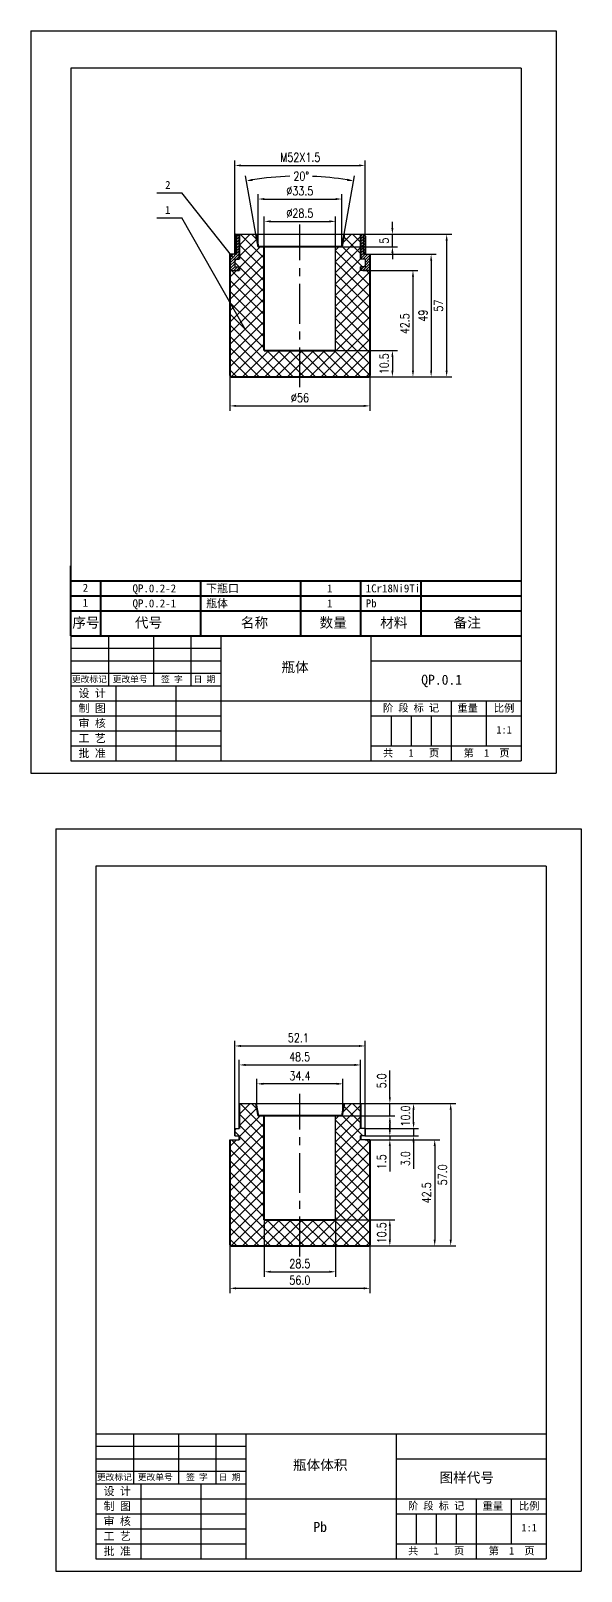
# Model space of a CAD drawing. Extents: x -23172 to -18855, y 7404 to 10591.
# Drawn here: x -22246 to -22026, y 9120 to 9737 of the extents above; entities that cross this region are included whole.
import ezdxf
from ezdxf.enums import TextEntityAlignment as Align

# ---------------------------------------------------------------- set-up
doc = ezdxf.new("R2010")
doc.units = 0
doc.header["$LTSCALE"] = 10
doc.linetypes.add('CENTER', pattern=[50.8, 31.75, -6.35, 6.35, -6.35])
doc.layers.get('DEFPOINTS').update_dxf_attribs({"linetype": 'CONTINUOUS'})
for name, color, linetype in [('3中心线层', 1, 'CENTER'), ('5剖面线层', 2, 'CONTINUOUS'), ('7标注层', 4, 'CONTINUOUS'), ('CONT', 3, 'CONTINUOUS'), ('TEXT', 1, 'CONTINUOUS')]:
    doc.layers.add(name, color=color, linetype=linetype)
doc.layers.add('YELLOW', color=2, linetype='CONTINUOUS', lineweight=40)
doc.styles.add('CHINA1', font='')
doc.styles.add('PC_TEXTSTYLE', font='txt.shx', dxfattribs={"width": 0.8, "bigfont": 'hzfs.shx'})
doc.styles.get('CHINA1').set_extended_font_data('SimSun')
doc.dimstyles.new('TH_GBDIM', dxfattribs={"dimtxt": 3.5, "dimasz": 2.5, "dimexe": 2, "dimexo": 0, "dimgap": 1.5, "dimtad": 1, "dimdec": 1, "dimzin": 0, "dimdsep": 46, "dimtxsty": 'PC_TEXTSTYLE', "dimcen": 2.5, "dimadec": 0, "dimazin": 0, "dimtfac": 0.714286, "dimtdec": 4, "dimtmove": 0, "dimatfit": 3, "dimfxl": 1, "dimtolj": 1, "dimtzin": 0, "dimarcsym": 0})
pattern_1 = [(225, (137.5224, 21.8217), (0.561266008, -0.561266008), [])]

# ---------------------------------------------------------------- blocks, each defined once
blk = doc.blocks.new('*D47')
at = {"layer": '7标注层', "color": 0, "lineweight": -2, "ltscale": 0.5}
for p, q in [((-22164.66, 9648.94), (-22164.66, 9684.7)), ((-22162.16, 9682.7), (-22115.06, 9682.7)), ((-22112.56, 9648.94), (-22112.56, 9684.7))]:
    blk.add_line(p, q, dxfattribs=at)
at = {"layer": '7标注层', "color": 0, "lineweight": -3, "ltscale": 0.5}
for points in [[(-22162.16, 9683.11), (-22162.16, 9682.28), (-22164.66, 9682.7)], [(-22115.06, 9683.11), (-22115.06, 9682.28), (-22112.56, 9682.7)]]:
    blk.add_solid(points, dxfattribs=at)
at = {"layer": 'DEFPOINTS', "color": 0, "lineweight": -3, "ltscale": 0.5}
for p in [(-22112.56, 9682.7), (-22164.66, 9648.94), (-22112.56, 9648.94)]:
    blk.add_point(p, dxfattribs=at)
at = {"layer": '7标注层', "color": 0, "lineweight": -3, "ltscale": 0.5, "insert": (-22138.47, 9685.95), "char_height": 3.5, "attachment_point": 5, "style": 'PC_TEXTSTYLE'}
blk.add_mtext('\\A1;M52X1.5{}{}', dxfattribs=at)
blk = doc.blocks.new('*D70')
at = {"layer": '7标注层', "color": 0, "lineweight": -2, "ltscale": 0.5}
for p, q in [((-22162.86, 9305.79), (-22162.86, 9324.91)), ((-22160.36, 9322.91), (-22116.86, 9322.91)), ((-22114.36, 9305.79), (-22114.36, 9324.91))]:
    blk.add_line(p, q, dxfattribs=at)
at = {"layer": '7标注层', "color": 0, "lineweight": -3, "ltscale": 0.5}
for points in [[(-22160.36, 9323.33), (-22160.36, 9322.49), (-22162.86, 9322.91)], [(-22116.86, 9323.33), (-22116.86, 9322.49), (-22114.36, 9322.91)]]:
    blk.add_solid(points, dxfattribs=at)
at = {"layer": 'DEFPOINTS', "color": 0, "lineweight": -3, "ltscale": 0.5}
for p in [(-22114.36, 9322.91), (-22162.86, 9305.79), (-22114.36, 9305.79)]:
    blk.add_point(p, dxfattribs=at)
at = {"layer": '7标注层', "color": 0, "lineweight": -3, "ltscale": 0.5, "insert": (-22138.73, 9326.16), "char_height": 3.5, "attachment_point": 5, "style": 'PC_TEXTSTYLE'}
blk.add_mtext('\\A1;48.5', dxfattribs=at)
blk = doc.blocks.new('*D71')
at = {"layer": '7标注层', "color": 0, "lineweight": -2, "ltscale": 0.5}
for p, q in [((-22164.66, 9294.49), (-22164.66, 9332.5)), ((-22162.16, 9330.5), (-22115.06, 9330.5)), ((-22112.56, 9294.49), (-22112.56, 9332.5))]:
    blk.add_line(p, q, dxfattribs=at)
at = {"layer": '7标注层', "color": 0, "lineweight": -3, "ltscale": 0.5}
for points in [[(-22162.16, 9330.92), (-22162.16, 9330.08), (-22164.66, 9330.5)], [(-22115.06, 9330.92), (-22115.06, 9330.08), (-22112.56, 9330.5)]]:
    blk.add_solid(points, dxfattribs=at)
at = {"layer": 'DEFPOINTS', "color": 0, "lineweight": -3, "ltscale": 0.5}
for p in [(-22112.56, 9330.5), (-22164.66, 9294.49), (-22112.56, 9294.49)]:
    blk.add_point(p, dxfattribs=at)
at = {"layer": '7标注层', "color": 0, "lineweight": -3, "ltscale": 0.5, "insert": (-22139.25, 9333.75), "char_height": 3.5, "attachment_point": 5, "style": 'PC_TEXTSTYLE'}
blk.add_mtext('\\A1;52.1', dxfattribs=at)
blk = doc.blocks.new('*D72')
at = {"layer": '7标注层', "color": 0, "lineweight": -2, "ltscale": 0.5}
for p, q in [((-22166.61, 9250.99), (-22166.61, 9231.56)), ((-22110.61, 9251.15), (-22110.61, 9231.56)), ((-22164.11, 9233.56), (-22113.11, 9233.56))]:
    blk.add_line(p, q, dxfattribs=at)
at = {"layer": '7标注层', "color": 0, "lineweight": -3, "ltscale": 0.5}
for points in [[(-22164.11, 9233.98), (-22164.11, 9233.14), (-22166.61, 9233.56)], [(-22113.11, 9233.98), (-22113.11, 9233.14), (-22110.61, 9233.56)]]:
    blk.add_solid(points, dxfattribs=at)
at = {"layer": 'DEFPOINTS', "color": 0, "lineweight": -3, "ltscale": 0.5}
for p in [(-22166.61, 9250.99), (-22110.61, 9251.15), (-22110.61, 9233.56)]:
    blk.add_point(p, dxfattribs=at)
at = {"layer": '7标注层', "color": 0, "lineweight": -3, "ltscale": 0.5, "insert": (-22138.61, 9236.81), "char_height": 3.5, "attachment_point": 5, "style": 'PC_TEXTSTYLE'}
blk.add_mtext('\\A1;56.0', dxfattribs=at)
blk = doc.blocks.new('*D73')
at = {"layer": '7标注层', "color": 0, "lineweight": -2, "ltscale": 0.5}
for p, q in [((-22152.86, 9261.97), (-22152.86, 9238.18)), ((-22124.36, 9261.97), (-22124.36, 9238.18)), ((-22150.36, 9240.18), (-22126.86, 9240.18))]:
    blk.add_line(p, q, dxfattribs=at)
at = {"layer": '7标注层', "color": 0, "lineweight": -3, "ltscale": 0.5}
for points in [[(-22150.36, 9240.59), (-22150.36, 9239.76), (-22152.86, 9240.18)], [(-22126.86, 9240.59), (-22126.86, 9239.76), (-22124.36, 9240.18)]]:
    blk.add_solid(points, dxfattribs=at)
at = {"layer": 'DEFPOINTS', "color": 0, "lineweight": -3, "ltscale": 0.5}
for p in [(-22152.86, 9261.97), (-22124.36, 9261.97), (-22124.36, 9240.18)]:
    blk.add_point(p, dxfattribs=at)
at = {"layer": '7标注层', "color": 0, "lineweight": -3, "ltscale": 0.5, "insert": (-22138.61, 9243.43), "char_height": 3.5, "attachment_point": 5, "style": 'PC_TEXTSTYLE'}
blk.add_mtext('\\A1;28.5', dxfattribs=at)
blk = doc.blocks.new('*D74')
at = {"layer": '7标注层', "color": 0, "lineweight": -2, "ltscale": 0.5}
for p, q in [((-22117.55, 9307.49), (-22076.34, 9307.49)), ((-22078.34, 9304.99), (-22078.34, 9252.99)), ((-22117.55, 9250.49), (-22076.34, 9250.49))]:
    blk.add_line(p, q, dxfattribs=at)
at = {"layer": '7标注层', "color": 0, "lineweight": -3, "ltscale": 0.5}
for points in [[(-22078.75, 9304.99), (-22077.92, 9304.99), (-22078.34, 9307.49)], [(-22078.75, 9252.99), (-22077.92, 9252.99), (-22078.34, 9250.49)]]:
    blk.add_solid(points, dxfattribs=at)
at = {"layer": 'DEFPOINTS', "color": 0, "lineweight": -3, "ltscale": 0.5}
for p in [(-22117.55, 9307.49), (-22117.55, 9250.49), (-22078.34, 9250.49)]:
    blk.add_point(p, dxfattribs=at)
at = {"layer": '7标注层', "color": 0, "lineweight": -3, "ltscale": 0.5, "insert": (-22081.59, 9278.99), "char_height": 3.5, "attachment_point": 5, "rotation": 90, "style": 'PC_TEXTSTYLE'}
blk.add_mtext('\\A1;57.0', dxfattribs=at)
blk = doc.blocks.new('*D75')
at = {"layer": '7标注层', "color": 0, "lineweight": -2, "ltscale": 0.5}
for p, q in [((-22112.49, 9292.99), (-22082.72, 9292.99)), ((-22084.72, 9290.49), (-22084.72, 9252.99)), ((-22112.18, 9250.49), (-22082.72, 9250.49))]:
    blk.add_line(p, q, dxfattribs=at)
at = {"layer": '7标注层', "color": 0, "lineweight": -3, "ltscale": 0.5}
for points in [[(-22085.14, 9290.49), (-22084.3, 9290.49), (-22084.72, 9292.99)], [(-22085.14, 9252.99), (-22084.3, 9252.99), (-22084.72, 9250.49)]]:
    blk.add_solid(points, dxfattribs=at)
at = {"layer": 'DEFPOINTS', "color": 0, "lineweight": -3, "ltscale": 0.5}
for p in [(-22112.49, 9292.99), (-22112.18, 9250.49), (-22084.72, 9250.49)]:
    blk.add_point(p, dxfattribs=at)
at = {"layer": '7标注层', "color": 0, "lineweight": -3, "ltscale": 0.5, "insert": (-22087.97, 9271.74), "char_height": 3.5, "attachment_point": 5, "rotation": 90, "style": 'PC_TEXTSTYLE'}
blk.add_mtext('\\A1;42.5', dxfattribs=at)
blk = doc.blocks.new('*D76')
at = {"layer": '7标注层', "color": 0, "lineweight": -2, "ltscale": 0.5}
for p, q in [((-22126.31, 9260.99), (-22100.67, 9260.99)), ((-22102.67, 9258.49), (-22102.67, 9252.99)), ((-22126.31, 9250.49), (-22100.67, 9250.49))]:
    blk.add_line(p, q, dxfattribs=at)
at = {"layer": '7标注层', "color": 0, "lineweight": -3, "ltscale": 0.5}
for points in [[(-22103.08, 9258.49), (-22102.25, 9258.49), (-22102.67, 9260.99)], [(-22103.08, 9252.99), (-22102.25, 9252.99), (-22102.67, 9250.49)]]:
    blk.add_solid(points, dxfattribs=at)
at = {"layer": 'DEFPOINTS', "color": 0, "lineweight": -3, "ltscale": 0.5}
for p in [(-22126.31, 9260.99), (-22126.31, 9250.49), (-22102.67, 9250.49)]:
    blk.add_point(p, dxfattribs=at)
at = {"layer": '7标注层', "color": 0, "lineweight": -3, "ltscale": 0.5, "insert": (-22105.92, 9255.74), "char_height": 3.5, "attachment_point": 5, "rotation": 90, "style": 'PC_TEXTSTYLE'}
blk.add_mtext('\\A1;10.5', dxfattribs=at)
blk = doc.blocks.new('*D77')
at = {"layer": '7标注层', "color": 0, "lineweight": -2, "ltscale": 0.5}
for p, q in [((-22102.67, 9296.99), (-22102.67, 9299.49)), ((-22112.56, 9294.49), (-22100.67, 9294.49)), ((-22112.03, 9292.99), (-22100.67, 9292.99)), ((-22102.67, 9294.49), (-22102.67, 9292.99)), ((-22102.67, 9290.49), (-22102.67, 9280.32))]:
    blk.add_line(p, q, dxfattribs=at)
at = {"layer": '7标注层', "color": 0, "lineweight": -3, "ltscale": 0.5}
for points in [[(-22103.08, 9296.99), (-22102.25, 9296.99), (-22102.67, 9294.49)], [(-22103.08, 9290.49), (-22102.25, 9290.49), (-22102.67, 9292.99)]]:
    blk.add_solid(points, dxfattribs=at)
at = {"layer": 'DEFPOINTS', "color": 0, "lineweight": -3, "ltscale": 0.5}
for p in [(-22112.56, 9294.49), (-22112.03, 9292.99), (-22102.67, 9292.99)]:
    blk.add_point(p, dxfattribs=at)
at = {"layer": '7标注层', "color": 0, "lineweight": -3, "ltscale": 0.5, "insert": (-22105.92, 9284.16), "char_height": 3.5, "attachment_point": 5, "rotation": 90, "style": 'PC_TEXTSTYLE'}
blk.add_mtext('\\A1;1.5', dxfattribs=at)
blk = doc.blocks.new('*D78')
at = {"layer": '7标注层', "color": 0, "lineweight": -2, "ltscale": 0.5}
for p, q in [((-22093.18, 9299.99), (-22093.18, 9302.49)), ((-22112.56, 9297.49), (-22091.18, 9297.49)), ((-22112.56, 9294.49), (-22091.18, 9294.49)), ((-22093.18, 9297.49), (-22093.18, 9294.49)), ((-22093.18, 9291.99), (-22093.18, 9281.36))]:
    blk.add_line(p, q, dxfattribs=at)
at = {"layer": '7标注层', "color": 0, "lineweight": -3, "ltscale": 0.5}
for points in [[(-22093.59, 9299.99), (-22092.76, 9299.99), (-22093.18, 9297.49)], [(-22093.59, 9291.99), (-22092.76, 9291.99), (-22093.18, 9294.49)]]:
    blk.add_solid(points, dxfattribs=at)
at = {"layer": 'DEFPOINTS', "color": 0, "lineweight": -3, "ltscale": 0.5}
for p in [(-22112.56, 9297.49), (-22112.56, 9294.49), (-22093.18, 9294.49)]:
    blk.add_point(p, dxfattribs=at)
at = {"layer": '7标注层', "color": 0, "lineweight": -3, "ltscale": 0.5, "insert": (-22096.43, 9285.42), "char_height": 3.5, "attachment_point": 5, "rotation": 90, "style": 'PC_TEXTSTYLE'}
blk.add_mtext('\\A1;3.0', dxfattribs=at)
blk = doc.blocks.new('*D79')
at = {"layer": '7标注层', "color": 0, "lineweight": -2, "ltscale": 0.5}
for p, q in [((-22112.56, 9307.49), (-22091.18, 9307.49)), ((-22093.18, 9299.99), (-22093.18, 9304.99)), ((-22112.56, 9297.49), (-22091.18, 9297.49))]:
    blk.add_line(p, q, dxfattribs=at)
at = {"layer": '7标注层', "color": 0, "lineweight": -3, "ltscale": 0.5}
for points in [[(-22093.59, 9304.99), (-22092.76, 9304.99), (-22093.18, 9307.49)], [(-22093.59, 9299.99), (-22092.76, 9299.99), (-22093.18, 9297.49)]]:
    blk.add_solid(points, dxfattribs=at)
at = {"layer": 'DEFPOINTS', "color": 0, "lineweight": -3, "ltscale": 0.5}
for p in [(-22112.56, 9307.49), (-22093.18, 9307.49), (-22112.56, 9297.49)]:
    blk.add_point(p, dxfattribs=at)
at = {"layer": '7标注层', "color": 0, "lineweight": -3, "ltscale": 0.5, "insert": (-22096.43, 9302.49), "char_height": 3.5, "attachment_point": 5, "rotation": 90, "style": 'PC_TEXTSTYLE'}
blk.add_mtext('\\A1;10.0', dxfattribs=at)
blk = doc.blocks.new('*D80')
at = {"layer": '7标注层', "color": 0, "lineweight": -2, "ltscale": 0.5}
for p, q in [((-22102.67, 9309.99), (-22102.67, 9320.62)), ((-22124.36, 9307.49), (-22100.67, 9307.49)), ((-22102.67, 9302.49), (-22102.67, 9307.49)), ((-22124.36, 9302.49), (-22100.67, 9302.49)), ((-22102.67, 9299.99), (-22102.67, 9297.49))]:
    blk.add_line(p, q, dxfattribs=at)
at = {"layer": '7标注层', "color": 0, "lineweight": -3, "ltscale": 0.5}
for points in [[(-22103.08, 9309.99), (-22102.25, 9309.99), (-22102.67, 9307.49)], [(-22103.08, 9299.99), (-22102.25, 9299.99), (-22102.67, 9302.49)]]:
    blk.add_solid(points, dxfattribs=at)
at = {"layer": 'DEFPOINTS', "color": 0, "lineweight": -3, "ltscale": 0.5}
for p in [(-22124.36, 9307.49), (-22102.67, 9307.49), (-22124.36, 9302.49)]:
    blk.add_point(p, dxfattribs=at)
at = {"layer": '7标注层', "color": 0, "lineweight": -3, "ltscale": 0.5, "insert": (-22105.92, 9316.56), "char_height": 3.5, "attachment_point": 5, "rotation": 90, "style": 'PC_TEXTSTYLE'}
blk.add_mtext('\\A1;5.0', dxfattribs=at)
blk = doc.blocks.new('*D81')
at = {"layer": '7标注层', "color": 0, "lineweight": -2, "ltscale": 0.5}
for p, q in [((-22155.79, 9304.99), (-22155.79, 9317.35)), ((-22121.43, 9304.99), (-22121.43, 9317.35)), ((-22123.93, 9315.35), (-22153.29, 9315.35))]:
    blk.add_line(p, q, dxfattribs=at)
at = {"layer": '7标注层', "color": 0, "lineweight": -3, "ltscale": 0.5}
for points in [[(-22153.29, 9315.77), (-22153.29, 9314.93), (-22155.79, 9315.35)], [(-22123.93, 9315.77), (-22123.93, 9314.93), (-22121.43, 9315.35)]]:
    blk.add_solid(points, dxfattribs=at)
at = {"layer": 'DEFPOINTS', "color": 0, "lineweight": -3, "ltscale": 0.5}
for p in [(-22155.79, 9315.35), (-22155.79, 9304.99), (-22121.43, 9304.99)]:
    blk.add_point(p, dxfattribs=at)
at = {"layer": '7标注层', "color": 0, "lineweight": -3, "ltscale": 0.5, "insert": (-22138.61, 9318.6), "char_height": 3.5, "attachment_point": 5, "style": 'PC_TEXTSTYLE'}
blk.add_mtext('\\A1;34.4', dxfattribs=at)
blk = doc.blocks.new('*D237')
at = {"layer": '7标注层', "color": 0, "lineweight": -2, "ltscale": 0.5}
for p, q in [((-22156.24, 9655.15), (-22160.36, 9678.52)), ((-22120.98, 9655.15), (-22116.86, 9678.52))]:
    blk.add_line(p, q, dxfattribs=at)
for start, end in [(91.85999, 98.83761), (81.16239, 87.64345)]:
    blk.add_arc((-22138.61, 9555.19), 123.23, start, end, dxfattribs=at)
at = {"layer": '7标注层', "color": 0, "lineweight": -3, "ltscale": 0.5}
for points in [[(-22157.47, 9676.54), (-22157.61, 9677.37), (-22160.01, 9676.55)], [(-22119.61, 9677.37), (-22119.75, 9676.54), (-22117.21, 9676.55)]]:
    blk.add_solid(points, dxfattribs=at)
at = {"layer": 'DEFPOINTS', "color": 0, "lineweight": -3, "ltscale": 0.5}
for p in [(-22145.78, 9678.21), (-22156.24, 9655.15), (-22120.98, 9655.15), (-22155.35, 9650.15), (-22121.87, 9650.15)]:
    blk.add_point(p, dxfattribs=at)
at = {"layer": '7标注层', "color": 0, "lineweight": -3, "ltscale": 0.5, "insert": (-22138.08, 9678.42), "char_height": 3.5, "attachment_point": 5, "style": 'PC_TEXTSTYLE'}
blk.add_mtext('\\A1;20%%d{}{}', dxfattribs=at)
blk = doc.blocks.new('*D238')
at = {"layer": '7标注层', "color": 0, "lineweight": -2, "ltscale": 0.5}
for p, q in [((-22155.35, 9650.15), (-22155.35, 9671.27)), ((-22152.85, 9669.27), (-22124.37, 9669.27)), ((-22121.87, 9650.15), (-22121.87, 9671.27))]:
    blk.add_line(p, q, dxfattribs=at)
at = {"layer": '7标注层', "color": 0, "lineweight": -3, "ltscale": 0.5}
for points in [[(-22152.85, 9669.69), (-22152.85, 9668.86), (-22155.35, 9669.27)], [(-22124.37, 9669.69), (-22124.37, 9668.86), (-22121.87, 9669.27)]]:
    blk.add_solid(points, dxfattribs=at)
at = {"layer": 'DEFPOINTS', "color": 0, "lineweight": -3, "ltscale": 0.5}
for p in [(-22121.87, 9669.27), (-22155.35, 9650.15), (-22121.87, 9650.15)]:
    blk.add_point(p, dxfattribs=at)
at = {"layer": '7标注层', "color": 0, "lineweight": -3, "ltscale": 0.5, "insert": (-22138.66, 9672.52), "char_height": 3.5, "attachment_point": 5, "style": 'PC_TEXTSTYLE'}
blk.add_mtext('\\A1;%%c33.5{}{}', dxfattribs=at)
blk = doc.blocks.new('*D239')
at = {"layer": '7标注层', "color": 0, "lineweight": -2, "ltscale": 0.5}
for p, q in [((-22152.86, 9648.16), (-22152.86, 9662.32)), ((-22124.36, 9648.16), (-22124.36, 9662.32)), ((-22150.36, 9660.32), (-22126.86, 9660.32))]:
    blk.add_line(p, q, dxfattribs=at)
at = {"layer": '7标注层', "color": 0, "lineweight": -3, "ltscale": 0.5}
for points in [[(-22150.36, 9660.74), (-22150.36, 9659.91), (-22152.86, 9660.32)], [(-22126.86, 9660.74), (-22126.86, 9659.91), (-22124.36, 9660.32)]]:
    blk.add_solid(points, dxfattribs=at)
at = {"layer": 'DEFPOINTS', "color": 0, "lineweight": -3, "ltscale": 0.5}
for p in [(-22124.36, 9660.32), (-22152.86, 9648.16), (-22124.36, 9648.16)]:
    blk.add_point(p, dxfattribs=at)
at = {"layer": '7标注层', "color": 0, "lineweight": -3, "ltscale": 0.5, "insert": (-22138.61, 9663.57), "char_height": 3.5, "attachment_point": 5, "style": 'PC_TEXTSTYLE'}
blk.add_mtext('\\A1;%%c28.5{}{}', dxfattribs=at)
blk = doc.blocks.new('*D240')
at = {"layer": '7标注层', "color": 0, "lineweight": -2, "ltscale": 0.5}
for p, q in [((-22128.69, 9655.15), (-22077.95, 9655.15)), ((-22079.95, 9652.65), (-22079.95, 9600.65)), ((-22128.69, 9598.15), (-22077.95, 9598.15))]:
    blk.add_line(p, q, dxfattribs=at)
at = {"layer": '7标注层', "color": 0, "lineweight": -3, "ltscale": 0.5}
for points in [[(-22080.37, 9652.65), (-22079.54, 9652.65), (-22079.95, 9655.15)], [(-22080.37, 9600.65), (-22079.54, 9600.65), (-22079.95, 9598.15)]]:
    blk.add_solid(points, dxfattribs=at)
at = {"layer": 'DEFPOINTS', "color": 0, "lineweight": -3, "ltscale": 0.5}
for p in [(-22128.69, 9655.15), (-22128.69, 9598.15), (-22079.95, 9598.15)]:
    blk.add_point(p, dxfattribs=at)
at = {"layer": '7标注层', "color": 0, "lineweight": -3, "ltscale": 0.5, "insert": (-22083.2, 9626.65), "char_height": 3.5, "attachment_point": 5, "rotation": 90, "style": 'PC_TEXTSTYLE'}
blk.add_mtext('\\A1;57{}{}', dxfattribs=at)
blk = doc.blocks.new('*D241')
at = {"layer": '7标注层', "color": 0, "lineweight": -2, "ltscale": 0.5}
for p, q in [((-22110.61, 9647.15), (-22084.16, 9647.15)), ((-22086.16, 9644.65), (-22086.16, 9600.65)), ((-22111.11, 9598.15), (-22084.16, 9598.15))]:
    blk.add_line(p, q, dxfattribs=at)
at = {"layer": '7标注层', "color": 0, "lineweight": -3, "ltscale": 0.5}
for points in [[(-22086.57, 9644.65), (-22085.74, 9644.65), (-22086.16, 9647.15)], [(-22086.57, 9600.65), (-22085.74, 9600.65), (-22086.16, 9598.15)]]:
    blk.add_solid(points, dxfattribs=at)
at = {"layer": 'DEFPOINTS', "color": 0, "lineweight": -3, "ltscale": 0.5}
for p in [(-22110.61, 9647.15), (-22111.11, 9598.15), (-22086.16, 9598.15)]:
    blk.add_point(p, dxfattribs=at)
at = {"layer": '7标注层', "color": 0, "lineweight": -3, "ltscale": 0.5, "insert": (-22089.41, 9622.65), "char_height": 3.5, "attachment_point": 5, "rotation": 90, "style": 'PC_TEXTSTYLE'}
blk.add_mtext('\\A1;49{}{}', dxfattribs=at)
blk = doc.blocks.new('*D242')
at = {"layer": '7标注层', "color": 0, "lineweight": -2, "ltscale": 0.5}
for p, q in [((-22113.46, 9640.65), (-22091.42, 9640.65)), ((-22093.42, 9638.15), (-22093.42, 9600.65)), ((-22112.18, 9598.15), (-22091.42, 9598.15))]:
    blk.add_line(p, q, dxfattribs=at)
at = {"layer": '7标注层', "color": 0, "lineweight": -3, "ltscale": 0.5}
for points in [[(-22093.84, 9638.15), (-22093.01, 9638.15), (-22093.42, 9640.65)], [(-22093.84, 9600.65), (-22093.01, 9600.65), (-22093.42, 9598.15)]]:
    blk.add_solid(points, dxfattribs=at)
at = {"layer": 'DEFPOINTS', "color": 0, "lineweight": -3, "ltscale": 0.5}
for p in [(-22113.46, 9640.65), (-22112.18, 9598.15), (-22093.42, 9598.15)]:
    blk.add_point(p, dxfattribs=at)
at = {"layer": '7标注层', "color": 0, "lineweight": -3, "ltscale": 0.5, "insert": (-22096.67, 9619.4), "char_height": 3.5, "attachment_point": 5, "rotation": 90, "style": 'PC_TEXTSTYLE'}
blk.add_mtext('\\A1;42.5{}{}', dxfattribs=at)
blk = doc.blocks.new('*D243')
at = {"layer": '7标注层', "color": 0, "lineweight": -2, "ltscale": 0.5}
for p, q in [((-22126.55, 9608.65), (-22099.64, 9608.65)), ((-22101.64, 9606.15), (-22101.64, 9600.65)), ((-22126.55, 9598.15), (-22099.64, 9598.15))]:
    blk.add_line(p, q, dxfattribs=at)
at = {"layer": '7标注层', "color": 0, "lineweight": -3, "ltscale": 0.5}
for points in [[(-22102.06, 9606.15), (-22101.23, 9606.15), (-22101.64, 9608.65)], [(-22102.06, 9600.65), (-22101.23, 9600.65), (-22101.64, 9598.15)]]:
    blk.add_solid(points, dxfattribs=at)
at = {"layer": 'DEFPOINTS', "color": 0, "lineweight": -3, "ltscale": 0.5}
for p in [(-22126.55, 9608.65), (-22126.55, 9598.15), (-22101.64, 9598.15)]:
    blk.add_point(p, dxfattribs=at)
at = {"layer": '7标注层', "color": 0, "lineweight": -3, "ltscale": 0.5, "insert": (-22104.89, 9603.4), "char_height": 3.5, "attachment_point": 5, "rotation": 90, "style": 'PC_TEXTSTYLE'}
blk.add_mtext('\\A1;10.5{}{}', dxfattribs=at)
blk = doc.blocks.new('*D244')
at = {"layer": '7标注层', "color": 0, "lineweight": -2, "ltscale": 0.5}
for p, q in [((-22120.98, 9655.15), (-22099.64, 9655.15)), ((-22101.64, 9657.65), (-22101.64, 9660.15)), ((-22101.64, 9650.15), (-22101.64, 9655.15)), ((-22121.87, 9650.15), (-22099.64, 9650.15)), ((-22101.64, 9647.65), (-22101.64, 9645.15))]:
    blk.add_line(p, q, dxfattribs=at)
at = {"layer": '7标注层', "color": 0, "lineweight": -3, "ltscale": 0.5}
for points in [[(-22102.06, 9657.65), (-22101.23, 9657.65), (-22101.64, 9655.15)], [(-22102.06, 9647.65), (-22101.23, 9647.65), (-22101.64, 9650.15)]]:
    blk.add_solid(points, dxfattribs=at)
at = {"layer": 'DEFPOINTS', "color": 0, "lineweight": -3, "ltscale": 0.5}
for p in [(-22120.98, 9655.15), (-22101.64, 9655.15), (-22121.87, 9650.15)]:
    blk.add_point(p, dxfattribs=at)
at = {"layer": '7标注层', "color": 0, "lineweight": -3, "ltscale": 0.5, "insert": (-22104.89, 9652.65), "char_height": 3.5, "attachment_point": 5, "rotation": 90, "style": 'PC_TEXTSTYLE'}
blk.add_mtext('\\A1;5{}{}', dxfattribs=at)
blk = doc.blocks.new('*D245')
at = {"layer": '7标注层', "color": 0, "lineweight": -2, "ltscale": 0.5}
for p, q in [((-22166.61, 9603.4), (-22166.61, 9584.52)), ((-22110.61, 9603.4), (-22110.61, 9584.52)), ((-22164.11, 9586.52), (-22113.11, 9586.52))]:
    blk.add_line(p, q, dxfattribs=at)
at = {"layer": '7标注层', "color": 0, "lineweight": -3, "ltscale": 0.5}
for points in [[(-22164.11, 9586.94), (-22164.11, 9586.11), (-22166.61, 9586.52)], [(-22113.11, 9586.94), (-22113.11, 9586.11), (-22110.61, 9586.52)]]:
    blk.add_solid(points, dxfattribs=at)
at = {"layer": 'DEFPOINTS', "color": 0, "lineweight": -3, "ltscale": 0.5}
for p in [(-22166.61, 9603.4), (-22110.61, 9603.4), (-22110.61, 9586.52)]:
    blk.add_point(p, dxfattribs=at)
at = {"layer": '7标注层', "color": 0, "lineweight": -3, "ltscale": 0.5, "insert": (-22138.61, 9589.77), "char_height": 3.5, "attachment_point": 5, "style": 'PC_TEXTSTYLE'}
blk.add_mtext('\\A1;%%c56{}{}', dxfattribs=at)

msp = doc.modelspace()

# ---------------------------------------------------------------- hatches: boundary and pattern name
at = {"layer": '5剖面线层', "lineweight": -3, "ltscale": 0.5}
h = msp.add_hatch(dxfattribs=at)
h.set_pattern_fill('ANSI37', color=3, style=0)
h.set_pattern_definition([(45, (137.5224, 21.8217), (-2.24506403, 2.24506403), []), (135, (137.5224, 21.8217), (-2.24506403, -2.24506403), [])])
h.paths.add_polyline_path([(-22124.36, 9608.65), (-22138.61, 9608.65), (-22138.61, 9598.15), (-22111.11, 9598.15), (-22110.61, 9598.65), (-22110.61, 9640.65), (-22114.36, 9640.65), (-22114.36, 9642.15), (-22112.56, 9642.15), (-22112.56, 9645.15), (-22114.36, 9645.15), (-22114.36, 9655.15), (-22120.98, 9655.15), (-22121.87, 9650.15), (-22124.36, 9650.15)])
h.paths.add_polyline_path([(-22166.61, 9598.65), (-22166.11, 9598.15), (-22138.61, 9598.15), (-22138.61, 9608.65), (-22152.86, 9608.65), (-22152.86, 9650.15), (-22155.35, 9650.15), (-22156.24, 9655.15), (-22162.86, 9655.15), (-22162.86, 9645.15), (-22164.66, 9645.15), (-22164.66, 9642.15), (-22162.86, 9642.15), (-22162.86, 9640.65), (-22166.61, 9640.65)])
h = msp.add_hatch(dxfattribs=at)
h.set_pattern_fill('ANSI37', color=3, style=0)
h.set_pattern_definition([(45, (137.5224, -325.837), (-2.24506403, 2.24506403), []), (135, (137.5224, -325.837), (-2.24506403, -2.24506403), [])])
h.paths.add_polyline_path([(-22124.36, 9260.99), (-22138.61, 9260.99), (-22138.61, 9250.49), (-22111.11, 9250.49), (-22110.61, 9250.99), (-22110.61, 9292.99), (-22114.36, 9292.99), (-22114.36, 9294.49), (-22112.56, 9294.49), (-22112.56, 9297.49), (-22114.36, 9297.49), (-22114.36, 9307.49), (-22120.98, 9307.49), (-22121.87, 9302.49), (-22124.36, 9302.49)])
h.paths.add_polyline_path([(-22166.61, 9250.99), (-22166.11, 9250.49), (-22138.61, 9250.49), (-22138.61, 9260.99), (-22152.86, 9260.99), (-22152.86, 9302.49), (-22155.35, 9302.49), (-22156.24, 9307.49), (-22162.86, 9307.49), (-22162.86, 9297.49), (-22164.66, 9297.49), (-22164.66, 9294.49), (-22162.86, 9294.49), (-22162.86, 9292.99), (-22166.61, 9292.99)])
at = {"layer": 'YELLOW', "lineweight": -3, "ltscale": 0.5}
h = msp.add_hatch(dxfattribs=at)
h.set_pattern_fill('ANSI31', color=3, scale=0.25, angle=180, style=0)
h.set_pattern_definition(pattern_1)
h.paths.add_polyline_path([(-22164.66, 9645.15), (-22162.86, 9645.15), (-22162.86, 9655.15), (-22163.91, 9655.15), (-22163.91, 9647.15), (-22164.66, 9647.15), (-22166.61, 9647.15), (-22166.61, 9644.46), (-22166.61, 9640.65), (-22162.86, 9640.65), (-22162.86, 9642.15), (-22164.66, 9642.15)])
h.paths.add_polyline_path([(-22163.91, 9655.15), (-22164.66, 9654.4), (-22164.66, 9647.15), (-22163.91, 9647.15)], flags=17)
h = msp.add_hatch(dxfattribs=at)
h.set_pattern_fill('ANSI31', color=3, scale=0.25, angle=180, style=0)
h.set_pattern_definition(pattern_1)
h.paths.add_polyline_path([(-22112.56, 9642.15), (-22114.36, 9642.15), (-22114.36, 9640.65), (-22110.61, 9640.65), (-22110.61, 9644.65), (-22110.61, 9647.15), (-22112.56, 9647.15), (-22113.31, 9647.15), (-22113.31, 9655.15), (-22114.36, 9655.15), (-22114.36, 9645.15), (-22112.56, 9645.15)])
h.paths.add_polyline_path([(-22113.31, 9647.15), (-22112.56, 9647.15), (-22112.56, 9654.4), (-22113.31, 9655.15)])

# ---------------------------------------------------------------- linework, layer by layer
at = {"layer": '3中心线层', "ltscale": 0.05}
for p, q in [((-22138.61, 9594.01), (-22138.61, 9659.05)), ((-22138.61, 9246.35), (-22138.61, 9311.4))]:
    msp.add_line(p, q, dxfattribs=at)
at = {"layer": 'CONT'}
for p, q in [((-22195.78, 9671.74), (-22185.78, 9671.74)), ((-22165.41, 9645.95), (-22185.78, 9671.74)), ((-22195.78, 9661.74), (-22185.78, 9661.74)), ((-22160.45, 9617.23), (-22185.78, 9661.74))]:
    msp.add_line(p, q, dxfattribs=at)
at = {"layer": 'CONT', "lineweight": 40}
for p, q in [((-22230.2, 9516.56), (-22050.2, 9516.56)), ((-22230.2, 9516.56), (-22050.2, 9516.56)), ((-22218.2, 9510.56), (-22218.2, 9516.56)), ((-22178.2, 9510.56), (-22178.2, 9516.56)), ((-22138.2, 9510.56), (-22138.2, 9516.56)), ((-22114.2, 9510.56), (-22114.2, 9516.56)), ((-22090.2, 9510.56), (-22090.2, 9516.56)), ((-22230.2, 9510.56), (-22050.2, 9510.56)), ((-22218.2, 9504.56), (-22218.2, 9510.56)), ((-22178.2, 9504.56), (-22178.2, 9510.56)), ((-22138.2, 9504.56), (-22138.2, 9510.56)), ((-22114.2, 9504.56), (-22114.2, 9510.56)), ((-22090.2, 9504.56), (-22090.2, 9510.56)), ((-22230.2, 9504.56), (-22050.2, 9504.56)), ((-22218.2, 9494.56), (-22218.2, 9504.56)), ((-22178.2, 9494.56), (-22178.2, 9504.56)), ((-22138.2, 9494.56), (-22138.2, 9504.56)), ((-22114.2, 9494.56), (-22114.2, 9504.56)), ((-22090.2, 9494.56), (-22090.2, 9504.56))]:
    msp.add_line(p, q, dxfattribs=at)
at = {"layer": 'CONT', "lineweight": -3}
for p, q in [((-22230.2, 9489.56), (-22170.2, 9489.56)), ((-22215.2, 9494.56), (-22215.2, 9474.56)), ((-22197.2, 9494.56), (-22197.2, 9474.56)), ((-22182.2, 9494.56), (-22182.2, 9474.56)), ((-22170.2, 9494.56), (-22170.2, 9444.56)), ((-22110.2, 9494.56), (-22110.2, 9444.56)), ((-22230.2, 9484.56), (-22170.2, 9484.56)), ((-22110.2, 9484.56), (-22050.2, 9484.56)), ((-22230.2, 9479.56), (-22170.2, 9479.56)), ((-22212.2, 9474.56), (-22212.2, 9444.56)), ((-22188.2, 9474.56), (-22188.2, 9444.56)), ((-22230.2, 9468.56), (-22050.2, 9468.56)), ((-22078.2, 9468.56), (-22078.2, 9444.56)), ((-22064.2, 9468.56), (-22064.2, 9450.56)), ((-22230.2, 9462.56), (-22170.2, 9462.56)), ((-22110.2, 9462.56), (-22050.2, 9462.56)), ((-22102.2, 9462.56), (-22102.2, 9450.56)), ((-22094.2, 9462.56), (-22094.2, 9450.56)), ((-22086.2, 9462.56), (-22086.2, 9450.56)), ((-22230.2, 9456.56), (-22170.2, 9456.56)), ((-22230.2, 9450.56), (-22170.2, 9450.56)), ((-22110.2, 9450.56), (-22050.2, 9450.56)), ((-22205.18, 9175.41), (-22205.18, 9155.41)), ((-22187.18, 9175.41), (-22187.18, 9155.41)), ((-22172.18, 9175.41), (-22172.18, 9155.41)), ((-22160.18, 9175.41), (-22160.18, 9125.41)), ((-22100.18, 9175.41), (-22100.18, 9125.41)), ((-22220.18, 9170.41), (-22160.18, 9170.41)), ((-22220.18, 9165.41), (-22160.18, 9165.41)), ((-22100.18, 9165.41), (-22040.18, 9165.41)), ((-22220.18, 9160.41), (-22160.18, 9160.41)), ((-22202.18, 9155.41), (-22202.18, 9125.41)), ((-22178.18, 9155.41), (-22178.18, 9125.41)), ((-22220.18, 9149.41), (-22040.18, 9149.41)), ((-22068.18, 9149.41), (-22068.18, 9125.41)), ((-22054.18, 9149.41), (-22054.18, 9131.41)), ((-22220.18, 9143.41), (-22160.18, 9143.41)), ((-22100.18, 9143.41), (-22040.18, 9143.41)), ((-22092.18, 9143.41), (-22092.18, 9131.41)), ((-22084.18, 9143.41), (-22084.18, 9131.41)), ((-22076.18, 9143.41), (-22076.18, 9131.41)), ((-22220.18, 9137.41), (-22160.18, 9137.41)), ((-22220.18, 9131.41), (-22160.18, 9131.41)), ((-22100.18, 9131.41), (-22040.18, 9131.41))]:
    msp.add_line(p, q, dxfattribs=at)
at = {"layer": 'DEFPOINTS', "lineweight": -3}
for p, q in [((-22246.2, 9736.56), (-22246.2, 9439.56)), ((-22246.2, 9736.56), (-22036.2, 9736.56)), ((-22036.2, 9736.56), (-22036.2, 9439.56)), ((-22246.2, 9439.56), (-22036.2, 9439.56)), ((-22236.18, 9417.41), (-22236.18, 9120.41)), ((-22236.18, 9417.41), (-22026.18, 9417.41)), ((-22026.18, 9417.41), (-22026.18, 9120.41)), ((-22236.18, 9120.41), (-22026.18, 9120.41))]:
    msp.add_line(p, q, dxfattribs=at)
at = {"layer": 'YELLOW', "lineweight": -3}
for p, q in [((-22230.2, 9721.56), (-22230.2, 9444.56)), ((-22050.2, 9721.56), (-22230.2, 9721.56)), ((-22050.2, 9721.56), (-22050.2, 9444.56)), ((-22230.2, 9494.56), (-22050.2, 9494.56)), ((-22230.2, 9494.56), (-22050.2, 9494.56)), ((-22230.2, 9474.56), (-22170.2, 9474.56)), ((-22230.2, 9444.56), (-22050.2, 9444.56)), ((-22220.18, 9402.41), (-22220.18, 9125.41)), ((-22040.18, 9402.41), (-22220.18, 9402.41)), ((-22040.18, 9402.41), (-22040.18, 9125.41)), ((-22220.18, 9175.41), (-22040.18, 9175.41)), ((-22220.18, 9155.41), (-22160.18, 9155.41)), ((-22220.18, 9125.41), (-22040.18, 9125.41))]:
    msp.add_line(p, q, dxfattribs=at)
at = {"layer": 'YELLOW', "lineweight": 40, "ltscale": 7}
for p, q in [((-22163.91, 9655.15), (-22164.66, 9654.4)), ((-22163.91, 9655.15), (-22164.66, 9654.4)), ((-22162.86, 9655.15), (-22162.86, 9645.15)), ((-22114.36, 9655.15), (-22114.36, 9645.15)), ((-22113.31, 9655.15), (-22112.56, 9654.4)), ((-22164.66, 9654.4), (-22164.66, 9647.15)), ((-22112.56, 9654.4), (-22112.56, 9647.15)), ((-22162.86, 9642.15), (-22162.86, 9640.65)), ((-22114.36, 9642.15), (-22114.36, 9640.65)), ((-22162.86, 9307.49), (-22162.86, 9297.49)), ((-22114.36, 9307.49), (-22114.36, 9297.49)), ((-22162.86, 9294.49), (-22162.86, 9292.99)), ((-22114.36, 9294.49), (-22114.36, 9292.99))]:
    msp.add_line(p, q, dxfattribs=at)
at = {"layer": 'YELLOW', "color": 3, "lineweight": -3, "ltscale": 0.5}
for p, q in [((-22163.91, 9655.15), (-22163.91, 9647.15)), ((-22163.91, 9655.15), (-22163.91, 9647.15)), ((-22113.31, 9655.15), (-22113.31, 9647.15))]:
    msp.add_line(p, q, dxfattribs=at)
at = {"layer": 'YELLOW', "lineweight": -3, "ltscale": 0.5}
for p, q in [((-22163.91, 9655.15), (-22120.98, 9655.15)), ((-22120.98, 9655.15), (-22113.31, 9655.15)), ((-22124.36, 9608.65), (-22124.36, 9650.15)), ((-22164.66, 9647.15), (-22166.61, 9647.15)), ((-22164.66, 9647.15), (-22163.91, 9647.15)), ((-22164.66, 9645.15), (-22162.86, 9645.15)), ((-22164.66, 9645.15), (-22164.66, 9642.15)), ((-22112.56, 9645.15), (-22114.36, 9645.15)), ((-22112.56, 9647.15), (-22113.31, 9647.15)), ((-22112.56, 9647.15), (-22110.61, 9647.15)), ((-22112.56, 9645.15), (-22112.56, 9642.15)), ((-22166.61, 9640.65), (-22162.86, 9640.65)), ((-22164.66, 9642.15), (-22162.86, 9642.15)), ((-22112.56, 9642.15), (-22114.36, 9642.15)), ((-22110.61, 9640.65), (-22114.36, 9640.65)), ((-22162.86, 9307.49), (-22120.98, 9307.49)), ((-22120.98, 9307.49), (-22114.36, 9307.49)), ((-22124.36, 9260.99), (-22124.36, 9302.49)), ((-22166.61, 9292.99), (-22162.86, 9292.99)), ((-22164.66, 9297.49), (-22164.66, 9294.49)), ((-22164.66, 9297.49), (-22162.86, 9297.49)), ((-22164.66, 9294.49), (-22162.86, 9294.49)), ((-22112.56, 9297.49), (-22114.36, 9297.49)), ((-22112.56, 9294.49), (-22114.36, 9294.49)), ((-22110.61, 9292.99), (-22114.36, 9292.99)), ((-22112.56, 9297.49), (-22112.56, 9294.49))]:
    msp.add_line(p, q, dxfattribs=at)
at = {"layer": 'YELLOW', "lineweight": 40}
for p, q in [((-22156.24, 9655.15), (-22155.35, 9650.15)), ((-22120.98, 9655.15), (-22121.87, 9650.15)), ((-22121.87, 9650.15), (-22155.35, 9650.15)), ((-22152.86, 9608.65), (-22152.86, 9650.15)), ((-22166.61, 9647.15), (-22166.61, 9598.65)), ((-22110.61, 9647.15), (-22110.61, 9598.65)), ((-22152.86, 9608.65), (-22124.36, 9608.65)), ((-22166.61, 9598.65), (-22166.11, 9598.15)), ((-22166.11, 9598.15), (-22111.11, 9598.15)), ((-22110.61, 9598.65), (-22111.11, 9598.15)), ((-22230.2, 9516.56), (-22230.2, 9522.56)), ((-22230.2, 9516.56), (-22230.2, 9522.56)), ((-22230.2, 9510.56), (-22230.2, 9516.56)), ((-22230.2, 9504.56), (-22230.2, 9510.56)), ((-22230.2, 9494.56), (-22230.2, 9504.56)), ((-22230.2, 9494.56), (-22050.2, 9494.56)), ((-22230.2, 9494.56), (-22050.2, 9494.56)), ((-22230.2, 9494.56), (-22050.2, 9494.56)), ((-22230.2, 9494.56), (-22050.2, 9494.56)), ((-22230.2, 9494.56), (-22050.2, 9494.56)), ((-22230.2, 9494.56), (-22050.2, 9494.56)), ((-22230.2, 9494.56), (-22050.2, 9494.56)), ((-22156.24, 9307.49), (-22155.35, 9302.49)), ((-22120.98, 9307.49), (-22121.87, 9302.49)), ((-22121.87, 9302.49), (-22155.35, 9302.49)), ((-22152.86, 9260.99), (-22152.86, 9302.49)), ((-22166.61, 9292.99), (-22166.61, 9250.99)), ((-22110.61, 9292.99), (-22110.61, 9250.99)), ((-22152.86, 9260.99), (-22124.36, 9260.99)), ((-22166.61, 9250.99), (-22166.11, 9250.49)), ((-22166.11, 9250.49), (-22111.11, 9250.49)), ((-22110.61, 9250.99), (-22111.11, 9250.49))]:
    msp.add_line(p, q, dxfattribs=at)
at = {"layer": 'YELLOW'}
msp.add_line((-22230.2, 9494.56), (-22050.2, 9494.56), dxfattribs=at)
msp.add_line((-22230.2, 9494.56), (-22050.2, 9494.56), dxfattribs=at)

# ---------------------------------------------------------------- texts
at = {"layer": 'TEXT', "lineweight": 40, "style": 'CHINA1'}
for s, p in [('2', (-22192.53, 9673.3)), ('1', (-22192.53, 9663.3)), ('2', (-22225.46, 9512.16)), ('QP.0.2-2', (-22205.53, 9511.93)), ('下瓶口', (-22176.11, 9511.93)), ('1', (-22127.75, 9511.93)), ('1Cr18Ni9Ti', (-22112.31, 9511.93)), ('1', (-22225.46, 9506.16)), ('QP.0.2-1', (-22205.53, 9505.93)), ('瓶体', (-22176.11, 9505.93)), ('1', (-22127.75, 9505.93)), ('Pb', (-22112.31, 9505.93))]:
    msp.add_text(s, height=3.2, dxfattribs=at).set_placement(p)
for s, p in [('序号', (-22224.15, 9497.83)), ('代号', (-22199.15, 9497.83)), ('名称', (-22156.76, 9497.83)), ('数量', (-22125.31, 9497.83)), ('材料', (-22101.09, 9497.83)), ('备注', (-22071.74, 9497.83))]:
    msp.add_text(s, height=4, dxfattribs=at).set_placement(p, align=Align.CENTER)
at = {"layer": 'TEXT', "lineweight": -3, "style": 'CHINA1'}
for s, height, p in [('瓶体', 4, (-22140.53, 9480.04)), ('更改标记', 2.5, (-22222.79, 9475.93)), ('更改单号', 2.5, (-22206.47, 9475.93)), ('签 字', 2.5, (-22189.79, 9475.93)), ('日 期', 2.5, (-22176.78, 9475.93)), ('QP.0.1', 4, (-22081.95, 9475)), ('阶 段 标 记', 3, (-22094.17, 9464.21)), ('重量', 3, (-22071.54, 9464.15)), ('比例', 3, (-22056.99, 9464.15)), ('1:1', 3, (-22056.99, 9455.47)), ('共   1   页', 3, (-22094.17, 9446.21)), ('第  1  页', 3, (-22064, 9446.21)), ('瓶体体积', 4, (-22130.51, 9160.89)), ('更改标记', 2.5, (-22212.77, 9156.78)), ('更改单号', 2.5, (-22196.45, 9156.78)), ('签 字', 2.5, (-22179.77, 9156.78)), ('日 期', 2.5, (-22166.76, 9156.78)), ('图样代号', 4, (-22071.93, 9155.85)), ('阶 段 标 记', 3, (-22084.15, 9145.06)), ('重量', 3, (-22061.52, 9145)), ('比例', 3, (-22046.97, 9145)), ('Pb', 4, (-22130.51, 9136.11)), ('1:1', 3, (-22046.97, 9136.32)), ('共   1   页', 3, (-22084.15, 9127.06)), ('第  1  页', 3, (-22053.98, 9127.06))]:
    msp.add_text(s, height=height, dxfattribs=at).set_placement(p, align=Align.CENTER)
for s, p in [('设 计', (-22227.13, 9469.98)), ('制 图', (-22227.13, 9463.98)), ('审 核', (-22227.13, 9457.98)), ('工 艺', (-22227.13, 9451.98)), ('批 准', (-22227.13, 9445.98)), ('设 计', (-22217.11, 9150.83)), ('制 图', (-22217.11, 9144.83)), ('审 核', (-22217.11, 9138.83)), ('工 艺', (-22217.11, 9132.83)), ('批 准', (-22217.11, 9126.83))]:
    msp.add_text(s, height=3.2, dxfattribs=at).set_placement(p)

# ---------------------------------------------------------------- dimensions: what is measured, and where the dimension line sits
at = {"layer": '7标注层', "lineweight": -3, "ltscale": 0.5}
for base, p1, p2, text, picture, middle in [((-22112.56, 9682.7), (-22164.66, 9648.94), (-22112.56, 9648.94), 'M52X1.5{}{}', '*D47', (-22138.47, 9682.7)), ((-22121.87, 9669.27), (-22155.35, 9650.15), (-22121.87, 9650.15), '%%c33.5{}{}', '*D238', (-22138.66, 9669.27))]:
    dim = msp.add_linear_dim(base=base, p1=p1, p2=p2, text=text, dimstyle='TH_GBDIM', dxfattribs=at)
    dim.commit()
    dim.dimension.update_dxf_attribs({"geometry": picture, "text_midpoint": middle, "dimtype": 160})
dim = msp.add_angular_dim_2l(base=(-22145.78, 9678.21), line1=((-22156.24, 9655.15), (-22155.35, 9650.15)), line2=((-22120.98, 9655.15), (-22121.87, 9650.15)), text='20%%d{}{}', dimstyle='TH_GBDIM', override={"dimgap": 1.5, "dimtad": 1, "dimjust": 0, "dimtih": 1, "dimse1": 0, "dimse2": 0, "dimsd1": 0, "dimsd2": 0, "dimadec": 1}, dxfattribs=at)
dim.commit()
dim.dimension.update_dxf_attribs({"geometry": '*D237', "text_midpoint": (-22138.08, 9678.42), "dimtype": 162})
for base, p1, p2, angle, text, picture, middle in [((-22124.36, 9660.32), (-22152.86, 9648.16), (-22124.36, 9648.16), 180, '%%c<>{}{}', '*D239', (-22138.61, 9663.57)), ((-22079.95, 9598.15), (-22128.69, 9655.15), (-22128.69, 9598.15), 90, '57{}{}', '*D240', (-22083.2, 9626.65)), ((-22101.64, 9598.15), (-22126.55, 9608.65), (-22126.55, 9598.15), 90, '<>{}{}', '*D243', (-22104.89, 9603.4)), ((-22110.61, 9586.52), (-22166.61, 9603.4), (-22110.61, 9603.4), 180, '%%c56{}{}', '*D245', (-22138.61, 9589.77))]:
    dim = msp.add_linear_dim(base=base, p1=p1, p2=p2, angle=angle, text=text, dimstyle='TH_GBDIM', override={"dimgap": 1.5, "dimtad": 1, "dimjust": 0, "dimdec": 1, "dimlfac": 1, "dimse1": 0, "dimse2": 0, "dimsd1": 0, "dimsd2": 0}, dxfattribs=at)
    dim.commit()
    dim.dimension.update_dxf_attribs({"geometry": picture, "text_midpoint": middle})
for base, p1, p2, text, picture, middle in [((-22101.64, 9655.15), (-22121.87, 9650.15), (-22120.98, 9655.15), '5{}{}', '*D244', (-22104.89, 9652.65)), ((-22086.16, 9598.15), (-22110.61, 9647.15), (-22111.11, 9598.15), '49{}{}', '*D241', (-22089.41, 9622.65)), ((-22093.42, 9598.15), (-22113.46, 9640.65), (-22112.18, 9598.15), '42.5{}{}', '*D242', (-22096.67, 9619.4))]:
    dim = msp.add_linear_dim(base=base, p1=p1, p2=p2, angle=90, text=text, dimstyle='TH_GBDIM', dxfattribs=at)
    dim.commit()
    dim.dimension.update_dxf_attribs({"geometry": picture, "text_midpoint": middle})
for base, p1, p2, picture, middle in [((-22112.56, 9330.5), (-22164.66, 9294.49), (-22112.56, 9294.49), '*D71', (-22139.25, 9330.5)), ((-22114.36, 9322.91), (-22162.86, 9305.79), (-22114.36, 9305.79), '*D70', (-22138.73, 9322.91))]:
    dim = msp.add_linear_dim(base=base, p1=p1, p2=p2, dimstyle='TH_GBDIM', dxfattribs=at)
    dim.commit()
    dim.dimension.update_dxf_attribs({"geometry": picture, "text_midpoint": middle, "dimtype": 160})
for base, p1, p2, picture, middle in [((-22155.79, 9315.35), (-22121.43, 9304.99), (-22155.79, 9304.99), '*D81', (-22138.61, 9318.6)), ((-22124.36, 9240.18), (-22152.86, 9261.97), (-22124.36, 9261.97), '*D73', (-22138.61, 9243.43)), ((-22110.61, 9233.56), (-22166.61, 9250.99), (-22110.61, 9251.15), '*D72', (-22138.61, 9236.81))]:
    dim = msp.add_linear_dim(base=base, p1=p1, p2=p2, dimstyle='TH_GBDIM', dxfattribs=at)
    dim.commit()
    dim.dimension.update_dxf_attribs({"geometry": picture, "text_midpoint": middle})
for base, p1, p2, picture, middle in [((-22102.67, 9307.49), (-22124.36, 9302.49), (-22124.36, 9307.49), '*D80', (-22105.92, 9316.56)), ((-22078.34, 9250.49), (-22117.55, 9307.49), (-22117.55, 9250.49), '*D74', (-22081.59, 9278.99)), ((-22093.18, 9307.49), (-22112.56, 9297.49), (-22112.56, 9307.49), '*D79', (-22096.43, 9302.49)), ((-22093.18, 9294.49), (-22112.56, 9297.49), (-22112.56, 9294.49), '*D78', (-22096.43, 9285.42)), ((-22102.67, 9292.99), (-22112.56, 9294.49), (-22112.03, 9292.99), '*D77', (-22105.92, 9284.16)), ((-22084.72, 9250.49), (-22112.49, 9292.99), (-22112.18, 9250.49), '*D75', (-22087.97, 9271.74)), ((-22102.67, 9250.49), (-22126.31, 9260.99), (-22126.31, 9250.49), '*D76', (-22105.92, 9255.74))]:
    dim = msp.add_linear_dim(base=base, p1=p1, p2=p2, angle=90, dimstyle='TH_GBDIM', dxfattribs=at)
    dim.commit()
    dim.dimension.update_dxf_attribs({"geometry": picture, "text_midpoint": middle})

doc.saveas('drawing.dxf')
